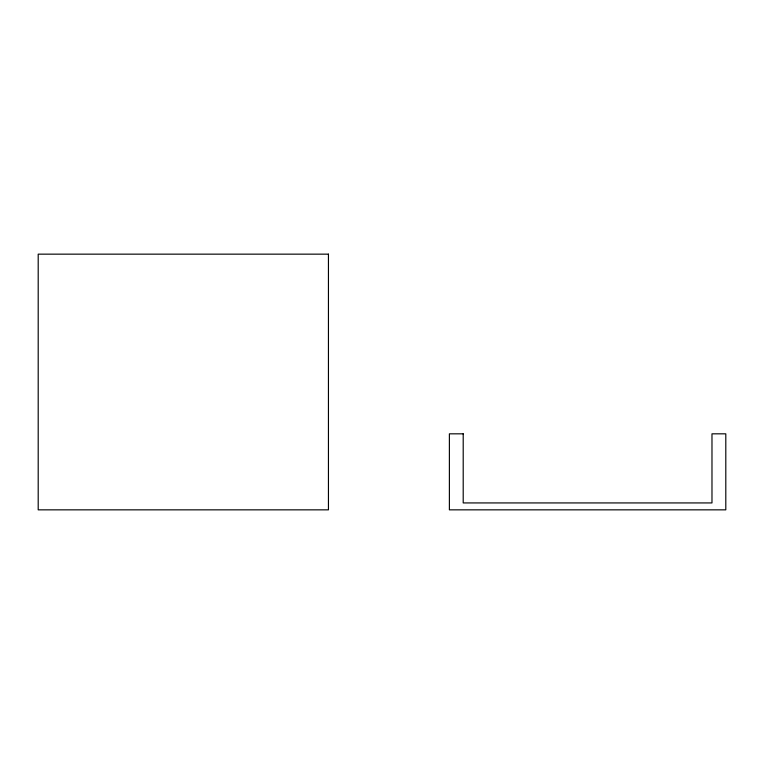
<?xml version="1.0" encoding="UTF-8"?>
<svg xmlns="http://www.w3.org/2000/svg" width="764" height="764" viewBox="0 0 764 764"><rect width="100%" height="100%" fill="white"/><g stroke="black" fill="none" stroke-linecap="round" stroke-linejoin="round"><path stroke-width="1.15" d="M328.444 254.154L38.2 254.154L38.2 509.846L328.444 509.846L328.444 254.154M463.204 433.828L449.385 433.828L449.385 509.846L725.8 509.846L725.8 433.828L711.981 433.828L711.981 502.932L463.204 502.932L463.204 433.828"/></g></svg>
